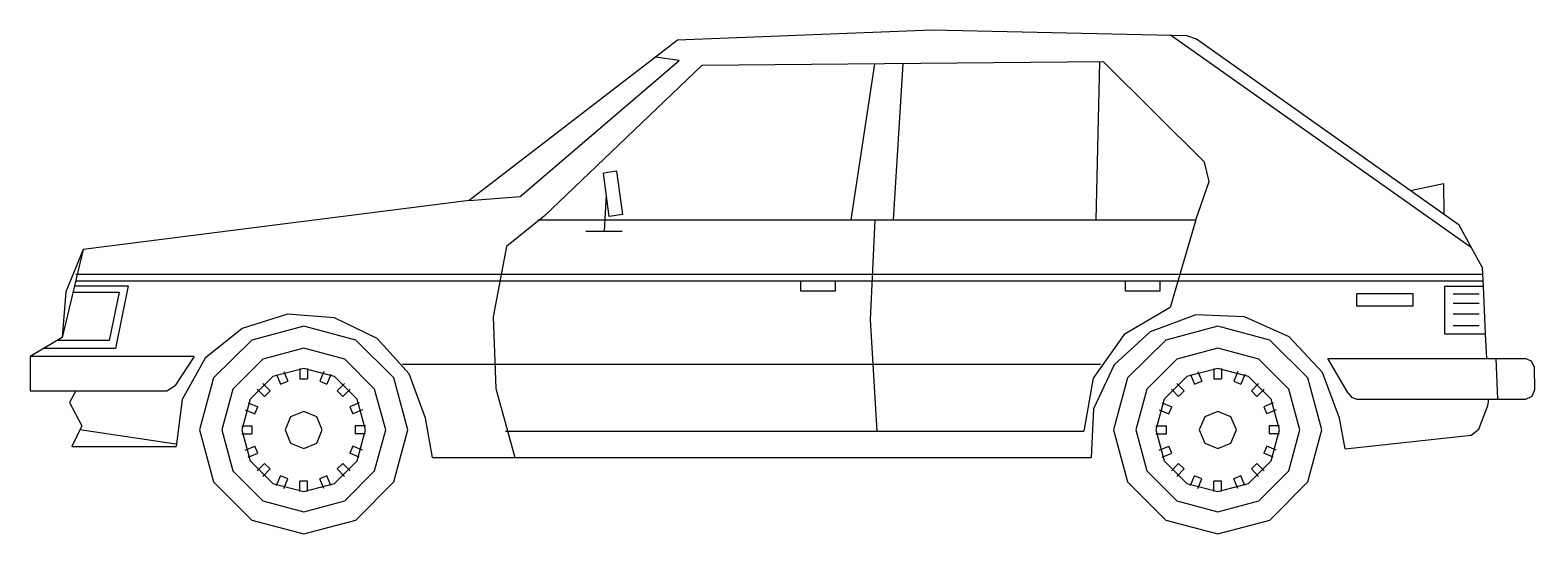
# Model space of a CAD drawing. Extents: x 3 to 6.57, y 3.41 to 4.61.
import ezdxf

# ---------------------------------------------------------------- set-up
doc = ezdxf.new("R2010")
doc.units = 0
doc.header["$MEASUREMENT"] = 0
doc.layers.get('0').update_dxf_attribs({"linetype": 'CONTINUOUS'})

msp = doc.modelspace()

# ---------------------------------------------------------------- linework, layer by layer
at = {"color": 0}
for points in [[(5.1359, 4.6095), (4.5314, 4.5854)], [(5.7403, 4.5956), (5.1359, 4.6095)], [(4.5314, 4.5854), (4.4793, 4.5452)], [(6.4164, 4.0926), (5.7017, 4.5977)], [(5.7632, 4.5878), (5.7403, 4.5956)], [(6.3869, 4.1466), (5.7632, 4.5878)], [(4.4793, 4.5452), (4.0377, 4.2052)], [(4.1583, 4.2143), (4.5355, 4.537)], [(4.5355, 4.537), (4.4793, 4.5452)], [(4.5892, 4.5255), (4.2153, 4.1675)], [(5.5426, 4.5341), (4.5892, 4.5255)], [(4.9993, 4.5292), (4.9431, 4.1593)], [(5.0666, 4.5296), (5.0432, 4.1593)], [(5.5336, 4.5341), (5.5242, 4.1593)], [(5.7825, 4.2959), (5.5426, 4.5341)], [(5.7932, 4.2503), (5.7825, 4.2959)], [(4.3879, 4.2741), (4.3559, 4.27)], [(4.3695, 4.1671), (4.3559, 4.27)], [(4.4018, 4.1712), (4.3879, 4.2741)], [(5.7616, 4.1593), (5.7932, 4.2503)], [(4.0377, 4.2052), (4.1583, 4.2143)], [(4.3625, 4.2184), (4.3576, 4.1318)], [(6.2717, 4.2282), (6.35, 4.245)], [(6.35, 4.245), (6.3504, 4.1724)], [(4.0377, 4.2052), (3.1212, 4.0888)], [(4.2153, 4.1675), (4.1263, 4.0953)], [(4.2005, 4.1593), (5.7616, 4.1593)], [(4.4018, 4.1712), (4.3695, 4.1671)], [(4.9997, 4.1593), (4.9891, 3.9211)], [(5.7616, 4.1593), (5.7013, 3.9506)], [(6.4423, 4.0453), (6.3869, 4.1466)], [(4.3141, 4.1318), (4.4006, 4.1318)], [(3.1212, 4.0888), (3.0716, 3.8796)], [(3.1212, 4.0888), (3.0798, 3.9883)], [(4.1263, 4.0953), (4.0943, 3.9284)], [(6.4444, 4.0002), (6.4423, 4.0453)], [(3.1003, 4.0018), (3.2278, 4.0018)], [(3.1036, 4.0301), (6.4431, 4.0301)], [(3.1036, 4.0141), (6.4439, 4.0141)], [(3.2278, 4.0018), (3.1979, 3.853)], [(4.8242, 3.9895), (4.8242, 4.0141)], [(4.9058, 4.0141), (4.9058, 3.9895)], [(5.5951, 3.9895), (5.5951, 4.0141)], [(5.6763, 4.0141), (5.6763, 3.9895)], [(6.3517, 4.0002), (6.3517, 3.8883)], [(6.4444, 4.0002), (6.3517, 4.0002)], [(6.4493, 3.8883), (6.4444, 4.0002)], [(3.0798, 3.9883), (3.0716, 3.8796)], [(3.097, 3.9871), (3.2065, 3.9871)], [(3.2065, 3.9871), (3.1832, 3.8723)], [(4.9058, 3.9895), (4.8242, 3.9895)], [(5.6763, 3.9895), (5.5951, 3.9895)], [(6.2775, 3.983), (6.1434, 3.983)], [(6.1434, 3.983), (6.1434, 3.9543)], [(6.2775, 3.9543), (6.2775, 3.983)], [(6.3726, 3.983), (6.4341, 3.983)], [(3.6059, 3.9346), (3.4985, 3.901)], [(3.7179, 3.9264), (3.6059, 3.9346)], [(4.0943, 3.9284), (4.1009, 3.7583)], [(5.7013, 3.9506), (5.5914, 3.8866)], [(5.762, 3.933), (5.6533, 3.8928)], [(5.8777, 3.9289), (5.762, 3.933)], [(5.983, 3.8809), (5.8777, 3.9289)], [(6.1434, 3.9543), (6.2775, 3.9543)], [(6.3726, 3.9608), (6.4341, 3.9608)], [(6.3726, 3.9358), (6.4341, 3.9358)], [(3.4985, 3.901), (3.4111, 3.83)], [(3.6449, 3.9067), (3.5215, 3.8735)], [(3.7683, 3.8735), (3.6449, 3.9067)], [(3.8192, 3.8768), (3.7179, 3.9264)], [(4.9891, 3.9211), (5.005, 3.657)], [(5.6533, 3.8928), (5.5681, 3.8144)], [(5.8141, 3.9067), (5.6907, 3.8735)], [(5.9375, 3.8735), (5.8141, 3.9067)], [(6.3726, 3.9079), (6.4341, 3.9079)], [(3.0716, 3.8796), (2.9953, 3.8345)], [(3.1832, 3.8723), (3.0585, 3.8723)], [(3.5215, 3.8735), (3.4308, 3.7833)], [(3.8585, 3.7833), (3.7683, 3.8735)], [(3.8946, 3.7935), (3.8192, 3.8768)], [(5.5914, 3.8866), (5.5184, 3.7825)], [(5.6907, 3.8735), (5.6, 3.7833)], [(6.0277, 3.7833), (5.9375, 3.8735)], [(6.0622, 3.7964), (5.983, 3.8809)], [(6.3517, 3.8883), (6.4493, 3.8883)], [(6.4521, 3.8296), (6.4493, 3.8883)], [(3.3845, 3.8345), (2.9953, 3.8345)], [(2.9953, 3.8345), (2.9953, 3.7529)], [(3.1979, 3.853), (3.0265, 3.853)], [(3.3845, 3.8345), (3.3394, 3.7656)], [(3.4111, 3.83), (3.3562, 3.732)], [(3.5477, 3.828), (3.4763, 3.757)], [(3.6449, 3.8542), (3.5477, 3.828)], [(3.7421, 3.828), (3.6449, 3.8542)], [(3.813, 3.757), (3.7421, 3.828)], [(5.7169, 3.828), (5.6456, 3.757)], [(5.8141, 3.8542), (5.7169, 3.828)], [(5.9113, 3.828), (5.8141, 3.8542)], [(5.9822, 3.757), (5.9113, 3.828)], [(6.1233, 3.7472), (6.0749, 3.8296)], [(6.0749, 3.8296), (6.5436, 3.8296)], [(6.4788, 3.7333), (6.4743, 3.8296)], [(6.5588, 3.8235), (6.5436, 3.8296)], [(6.5653, 3.8083), (6.5588, 3.8235)], [(3.5715, 3.7866), (3.5178, 3.7333)], [(3.6449, 3.8062), (3.5715, 3.7866)], [(3.5801, 3.7915), (3.5895, 3.7689)], [(3.5973, 3.7989), (3.6067, 3.7759)], [(3.6354, 3.8062), (3.6354, 3.7816)], [(3.7179, 3.7866), (3.6449, 3.8062)], [(3.6539, 3.8062), (3.6539, 3.7816)], [(3.6924, 3.7989), (3.683, 3.7759)], [(3.7093, 3.7915), (3.6998, 3.7689)], [(3.7716, 3.7333), (3.7179, 3.7866)], [(3.8794, 3.8161), (5.5353, 3.8161)], [(3.934, 3.6881), (3.8946, 3.7935)], [(5.5681, 3.8144), (5.5193, 3.7099)], [(5.7407, 3.7866), (5.687, 3.7333)], [(5.7407, 3.7866), (5.687, 3.7333)], [(5.8141, 3.8062), (5.7407, 3.7866)], [(5.8141, 3.8062), (5.7407, 3.7866)], [(5.7493, 3.7915), (5.7587, 3.7689)], [(5.7665, 3.7989), (5.776, 3.7759)], [(5.8047, 3.8062), (5.8047, 3.7816)], [(5.8871, 3.7866), (5.8141, 3.8062)], [(5.8871, 3.7866), (5.8141, 3.8062)], [(5.8231, 3.8062), (5.8231, 3.7816)], [(5.8612, 3.7989), (5.8518, 3.7759)], [(5.8785, 3.7915), (5.869, 3.7689)], [(5.9408, 3.7333), (5.8871, 3.7866)], [(5.9408, 3.7333), (5.8871, 3.7866)], [(6.1032, 3.6881), (6.0622, 3.7964)], [(6.5666, 3.7558), (6.5653, 3.8083)], [(2.9953, 3.7529), (3.3197, 3.7529)], [(3.104, 3.7529), (3.0888, 3.7251)], [(3.3197, 3.7529), (3.3394, 3.7656)], [(3.4308, 3.7833), (3.3976, 3.6599)], [(3.4763, 3.757), (3.4505, 3.6599)], [(3.5346, 3.757), (3.5518, 3.7394)], [(3.5477, 3.7702), (3.5649, 3.7525)], [(3.5518, 3.7394), (3.5649, 3.7525)], [(3.5895, 3.7689), (3.6067, 3.7759)], [(3.6354, 3.7816), (3.6539, 3.7816)], [(3.683, 3.7759), (3.6998, 3.7689)], [(3.7417, 3.7702), (3.7244, 3.7525)], [(3.7244, 3.7525), (3.7376, 3.7394)], [(3.7548, 3.757), (3.7376, 3.7394)], [(3.8392, 3.6599), (3.813, 3.757)], [(3.8917, 3.6599), (3.8585, 3.7833)], [(4.1009, 3.7583), (4.1456, 3.5942)], [(5.5184, 3.7825), (5.4959, 3.657)], [(5.6, 3.7833), (5.5668, 3.6599)], [(5.6456, 3.757), (5.6197, 3.6599)], [(5.7038, 3.757), (5.721, 3.7394)], [(5.7169, 3.7702), (5.7341, 3.7525)], [(5.721, 3.7394), (5.7341, 3.7525)], [(5.7587, 3.7689), (5.776, 3.7759)], [(5.8047, 3.7816), (5.8231, 3.7816)], [(5.8518, 3.7759), (5.869, 3.7689)], [(5.9109, 3.7702), (5.8936, 3.7525)], [(5.8936, 3.7525), (5.9068, 3.7394)], [(5.924, 3.757), (5.9068, 3.7394)], [(6.0085, 3.6599), (5.9822, 3.757)], [(6.0609, 3.6599), (6.0277, 3.7833)], [(6.5604, 3.7398), (6.5666, 3.7558)], [(3.0888, 3.7251), (3.118, 3.6693)], [(3.3562, 3.732), (3.3418, 3.6205)], [(3.5178, 3.7333), (3.4981, 3.6599)], [(3.5128, 3.7246), (3.5358, 3.7152)], [(3.5284, 3.698), (3.5358, 3.7152)], [(3.7765, 3.7246), (3.754, 3.7152)], [(3.754, 3.7152), (3.7609, 3.698)], [(3.7913, 3.6599), (3.7716, 3.7333)], [(5.687, 3.7333), (5.6673, 3.6599)], [(5.687, 3.7333), (5.6673, 3.6599)], [(5.6821, 3.7246), (5.705, 3.7152)], [(5.6976, 3.698), (5.705, 3.7152)], [(5.9457, 3.7246), (5.9232, 3.7152)], [(5.9232, 3.7152), (5.9301, 3.698)], [(5.9605, 3.6599), (5.9408, 3.7333)], [(5.9605, 3.6599), (5.9408, 3.7333)], [(6.1233, 3.7472), (6.1315, 3.7374)], [(6.1315, 3.7374), (6.1438, 3.7333)], [(6.1438, 3.7333), (6.5448, 3.7333)], [(6.4337, 3.6615), (6.455, 3.7177)], [(6.455, 3.7177), (6.4567, 3.7263)], [(6.4567, 3.7263), (6.4562, 3.7333)], [(6.5448, 3.7333), (6.5604, 3.7398)], [(3.5059, 3.7074), (3.5284, 3.698)], [(3.6137, 3.691), (3.6006, 3.6599)], [(3.6449, 3.7041), (3.6137, 3.691)], [(3.676, 3.691), (3.6449, 3.7041)], [(3.6888, 3.6599), (3.676, 3.691)], [(3.7839, 3.7074), (3.7609, 3.698)], [(3.95, 3.5942), (3.934, 3.6881)], [(5.5193, 3.7099), (5.5135, 3.5942)], [(5.6751, 3.7074), (5.6976, 3.698)], [(5.7829, 3.691), (5.7698, 3.6599)], [(5.8141, 3.7041), (5.7829, 3.691)], [(5.8453, 3.691), (5.8141, 3.7041)], [(5.858, 3.6599), (5.8453, 3.691)], [(5.9527, 3.7074), (5.9301, 3.698)], [(6.1159, 3.6152), (6.1032, 3.6881)], [(3.118, 3.6693), (3.0946, 3.6205)], [(3.3414, 3.6262), (3.1134, 3.6599)], [(3.3976, 3.6599), (3.4308, 3.5364)], [(3.4505, 3.6599), (3.4763, 3.5627)], [(3.4981, 3.6693), (3.5227, 3.6693)], [(3.4981, 3.6599), (3.5178, 3.5865)], [(3.4981, 3.6504), (3.5227, 3.6504)], [(3.5227, 3.6504), (3.5227, 3.6693)], [(3.6006, 3.6599), (3.6137, 3.6287)], [(3.676, 3.6287), (3.6888, 3.6599)], [(3.7913, 3.6693), (3.7667, 3.6693)], [(3.7667, 3.6693), (3.7667, 3.6504)], [(3.7913, 3.6504), (3.7667, 3.6504)], [(3.7716, 3.5865), (3.7913, 3.6599)], [(3.813, 3.5627), (3.8392, 3.6599)], [(3.8585, 3.5364), (3.8917, 3.6599)], [(4.1234, 3.657), (5.4959, 3.657)], [(5.5668, 3.6599), (5.6, 3.5364)], [(5.6197, 3.6599), (5.6456, 3.5627)], [(5.6673, 3.6693), (5.6919, 3.6693)], [(5.6673, 3.6599), (5.687, 3.5865)], [(5.6673, 3.6599), (5.687, 3.5865)], [(5.6673, 3.6504), (5.6919, 3.6504)], [(5.6919, 3.6504), (5.6919, 3.6693)], [(5.7698, 3.6599), (5.7829, 3.6287)], [(5.8453, 3.6287), (5.858, 3.6599)], [(5.9359, 3.6693), (5.9359, 3.6504)], [(5.9605, 3.6693), (5.9359, 3.6693)], [(5.9605, 3.6504), (5.9359, 3.6504)], [(5.9408, 3.5865), (5.9605, 3.6599)], [(5.9408, 3.5865), (5.9605, 3.6599)], [(5.9822, 3.5627), (6.0085, 3.6599)], [(6.0277, 3.5364), (6.0609, 3.6599)], [(6.1159, 3.6152), (6.4156, 3.6476)], [(6.4156, 3.6476), (6.4337, 3.6615)], [(3.0946, 3.6205), (3.3418, 3.6205)], [(3.5059, 3.6123), (3.5284, 3.6217)], [(3.5358, 3.6045), (3.5284, 3.6217)], [(3.6137, 3.6287), (3.6449, 3.6156)], [(3.6449, 3.6156), (3.676, 3.6287)], [(3.7609, 3.6217), (3.754, 3.6045)], [(3.7839, 3.6123), (3.7609, 3.6217)], [(5.6751, 3.6123), (5.6976, 3.6217)], [(5.705, 3.6045), (5.6976, 3.6217)], [(5.7829, 3.6287), (5.8141, 3.6156)], [(5.8141, 3.6156), (5.8453, 3.6287)], [(5.9301, 3.6217), (5.9232, 3.6045)], [(5.9527, 3.6123), (5.9301, 3.6217)], [(3.5128, 3.5951), (3.5358, 3.6045)], [(3.5178, 3.5865), (3.5715, 3.5331)], [(3.5346, 3.5627), (3.5518, 3.5803)], [(3.5649, 3.5672), (3.5518, 3.5803)], [(3.7179, 3.5331), (3.7716, 3.5865)], [(3.7376, 3.5803), (3.7244, 3.5672)], [(3.7548, 3.5627), (3.7376, 3.5803)], [(3.7765, 3.5951), (3.754, 3.6045)], [(3.95, 3.5942), (5.5135, 3.5942)], [(5.6821, 3.5951), (5.705, 3.6045)], [(5.687, 3.5865), (5.7407, 3.5331)], [(5.687, 3.5865), (5.7407, 3.5331)], [(5.7038, 3.5627), (5.721, 3.5803)], [(5.7341, 3.5672), (5.721, 3.5803)], [(5.8871, 3.5331), (5.9408, 3.5865)], [(5.8871, 3.5331), (5.9408, 3.5865)], [(5.9068, 3.5803), (5.8936, 3.5672)], [(5.924, 3.5627), (5.9068, 3.5803)], [(5.9457, 3.5951), (5.9232, 3.6045)], [(3.4308, 3.5364), (3.5215, 3.4458)], [(3.4763, 3.5627), (3.5477, 3.4917)], [(3.5477, 3.5495), (3.5649, 3.5672)], [(3.5801, 3.5282), (3.5895, 3.5508)], [(3.6067, 3.5438), (3.5895, 3.5508)], [(3.5973, 3.5208), (3.6067, 3.5438)], [(3.6539, 3.5381), (3.6354, 3.5381)], [(3.6354, 3.5135), (3.6354, 3.5381)], [(3.6539, 3.5135), (3.6539, 3.5381)], [(3.6998, 3.5508), (3.683, 3.5438)], [(3.6924, 3.5208), (3.683, 3.5438)], [(3.7093, 3.5282), (3.6998, 3.5508)], [(3.7417, 3.5495), (3.7244, 3.5672)], [(3.7421, 3.4917), (3.813, 3.5627)], [(3.7683, 3.4458), (3.8585, 3.5364)], [(5.6, 3.5364), (5.6907, 3.4458)], [(5.6456, 3.5627), (5.7169, 3.4917)], [(5.7169, 3.5495), (5.7341, 3.5672)], [(5.7493, 3.5282), (5.7587, 3.5508)], [(5.776, 3.5438), (5.7587, 3.5508)], [(5.7665, 3.5208), (5.776, 3.5438)], [(5.8047, 3.5135), (5.8047, 3.5381)], [(5.8231, 3.5381), (5.8047, 3.5381)], [(5.8231, 3.5135), (5.8231, 3.5381)], [(5.869, 3.5508), (5.8518, 3.5438)], [(5.8612, 3.5208), (5.8518, 3.5438)], [(5.8785, 3.5282), (5.869, 3.5508)], [(5.9109, 3.5495), (5.8936, 3.5672)], [(5.9113, 3.4917), (5.9822, 3.5627)], [(5.9375, 3.4458), (6.0277, 3.5364)], [(3.5715, 3.5331), (3.6449, 3.5135)], [(3.6449, 3.5135), (3.7179, 3.5331)], [(5.7407, 3.5331), (5.8141, 3.5135)], [(5.7407, 3.5331), (5.8141, 3.5135)], [(5.8141, 3.5135), (5.8871, 3.5331)], [(5.8141, 3.5135), (5.8871, 3.5331)], [(3.5477, 3.4917), (3.6449, 3.4655)], [(3.6449, 3.4655), (3.7421, 3.4917)], [(5.7169, 3.4917), (5.8141, 3.4655)], [(5.8141, 3.4655), (5.9113, 3.4917)], [(3.5215, 3.4458), (3.6449, 3.413)], [(3.6449, 3.413), (3.7683, 3.4458)], [(5.6907, 3.4458), (5.8141, 3.413)], [(5.8141, 3.413), (5.9375, 3.4458)]]:
    msp.add_lwpolyline(points, dxfattribs=at)

doc.saveas('drawing.dxf')
